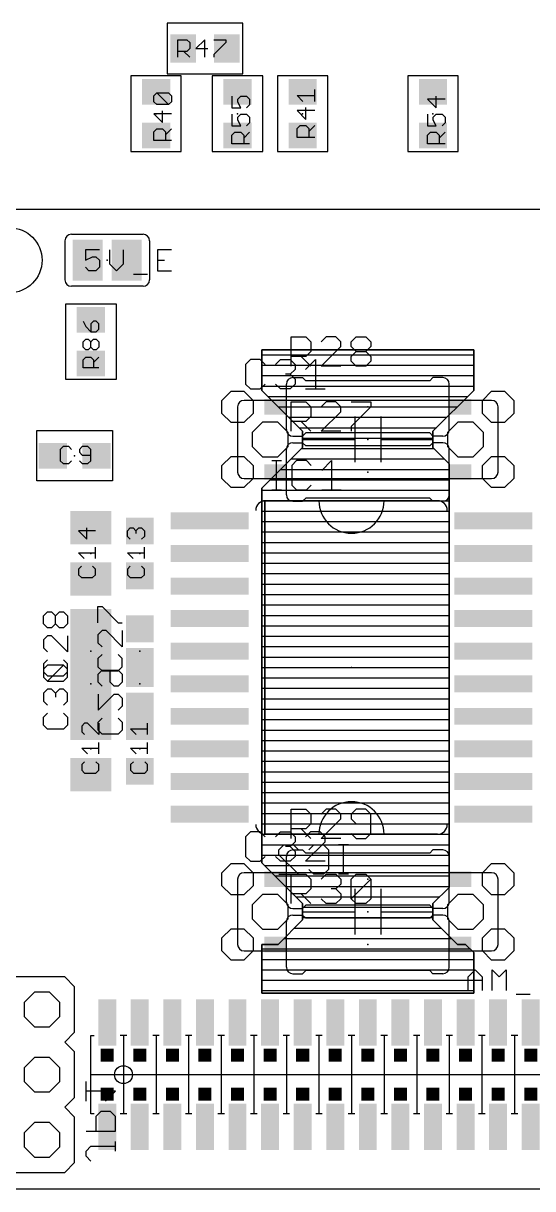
# Model space of a CAD drawing. Extents: x -7.7 to 78.5, y -0.3 to 53.5.
# Drawn here: x 32.29 to 52.15, y 0 to 45.43 of the extents above; entities that cross this region are included whole.
import ezdxf

# ---------------------------------------------------------------- set-up
doc = ezdxf.new("R2010")
doc.units = 0
for name, color, linetype in [('1', 22, 'CONTINUOUS'), ('16', 140, 'CONTINUOUS'), ('17', 82, 'CONTINUOUS'), ('20', 253, 'CONTINUOUS'), ('21', 253, 'CONTINUOUS'), ('22', 53, 'CONTINUOUS'), ('23', 253, 'CONTINUOUS'), ('24', 53, 'CONTINUOUS'), ('25', 253, 'CONTINUOUS'), ('26', 53, 'CONTINUOUS'), ('39', 22, 'CONTINUOUS'), ('40', 140, 'CONTINUOUS')]:
    doc.layers.add(name, color=color, linetype=linetype)

# ---------------------------------------------------------------- blocks, each defined once
blk = doc.blocks.new('RECT')
blk.add_solid([(-0.5, -0.5), (0.5, -0.5), (-0.5, 0.5), (0.5, 0.5)])
blk = doc.blocks.new('OCTAGONP')
blk.add_lwpolyline([(-0.5, -0.2071), (-0.5, 0.2071), (-0.2071, 0.5), (0.2071, 0.5), (0.5, 0.2071), (0.5, -0.2071), (0.2071, -0.5), (-0.2071, -0.5)], close=True)

msp = doc.modelspace()

# ---------------------------------------------------------------- linework, layer by layer
at = {"layer": '20'}
for p, q in [((0, 38.184), (63.391, 38.184)), ((0, 0), (63.391, 0))]:
    msp.add_line(p, q, dxfattribs=at)
msp.add_circle((36.195, 4.445), 0.35, dxfattribs=at)
at = {"layer": '21'}
for p, q in [((33.909, 36.957), (33.909, 35.433)), ((34.163, 37.211), (36.957, 37.211)), ((37.211, 36.957), (37.211, 35.433)), ((36.957, 35.179), (34.163, 35.179)), ((42.545, 29.591), (42.545, 31.369)), ((42.799, 31.623), (43.18, 31.623)), ((43.307, 31.496), (43.18, 31.623)), ((48.133, 31.496), (43.307, 31.496)), ((48.133, 31.496), (48.26, 31.623)), ((48.641, 31.623), (48.26, 31.623)), ((48.895, 29.591), (48.895, 31.369)), ((40.64, 30.48), (40.64, 27.94)), ((50.546, 30.734), (40.894, 30.734)), ((50.8, 27.94), (50.8, 30.48)), ((45.212, 30.099), (45.212, 29.21)), ((46.228, 30.099), (46.228, 29.21)), ((42.799, 29.337), (43.18, 29.337)), ((42.799, 29.083), (43.18, 29.083)), ((43.307, 29.464), (43.18, 29.337)), ((43.18, 29.21), (45.212, 29.21)), ((43.307, 28.956), (43.18, 29.083)), ((48.133, 29.464), (43.307, 29.464)), ((45.212, 29.21), (45.212, 28.321)), ((46.228, 29.21), (48.26, 29.21)), ((46.228, 29.21), (46.228, 28.321)), ((48.133, 29.464), (48.26, 29.337)), ((48.133, 28.956), (48.26, 29.083)), ((48.641, 29.337), (48.26, 29.337)), ((48.641, 29.083), (48.26, 29.083)), ((42.545, 27.051), (42.545, 28.829)), ((48.133, 28.956), (43.307, 28.956)), ((48.895, 27.051), (48.895, 28.829)), ((40.894, 27.686), (50.546, 27.686)), ((43.815, 26.8224), (41.7322, 26.8224)), ((43.307, 26.924), (43.18, 26.797)), ((48.133, 26.924), (43.307, 26.924)), ((46.355, 26.8224), (43.815, 26.8224)), ((48.4378, 26.8224), (46.355, 26.8224)), ((48.133, 26.924), (48.26, 26.797)), ((41.7068, 26.797), (41.7068, 13.843)), ((42.799, 26.797), (43.18, 26.797)), ((48.641, 26.797), (48.26, 26.797)), ((41.7322, 13.8176), (48.4378, 13.8176)), ((42.799, 13.208), (43.18, 13.208)), ((43.307, 13.081), (43.18, 13.208)), ((48.133, 13.081), (48.26, 13.208)), ((48.641, 13.208), (48.26, 13.208)), ((42.545, 11.176), (42.545, 12.954)), ((48.133, 13.081), (43.307, 13.081)), ((48.895, 11.176), (48.895, 12.954)), ((50.546, 12.319), (40.894, 12.319)), ((40.64, 12.065), (40.64, 9.525)), ((50.8, 9.525), (50.8, 12.065)), ((45.212, 11.684), (45.212, 10.795)), ((46.228, 11.684), (46.228, 10.795)), ((42.799, 10.922), (43.18, 10.922)), ((43.307, 11.049), (43.18, 10.922)), ((48.133, 11.049), (43.307, 11.049)), ((48.133, 11.049), (48.26, 10.922)), ((48.641, 10.922), (48.26, 10.922)), ((42.799, 10.668), (43.18, 10.668)), ((43.18, 10.795), (45.212, 10.795)), ((43.307, 10.541), (43.18, 10.668)), ((48.133, 10.541), (43.307, 10.541)), ((45.212, 10.795), (45.212, 9.906)), ((46.228, 10.795), (48.26, 10.795)), ((46.228, 10.795), (46.228, 9.906)), ((48.133, 10.541), (48.26, 10.668)), ((48.641, 10.668), (48.26, 10.668)), ((42.545, 8.636), (42.545, 10.414)), ((48.895, 8.636), (48.895, 10.414)), ((40.894, 9.271), (50.546, 9.271)), ((42.799, 8.382), (43.18, 8.382)), ((43.307, 8.509), (43.18, 8.382)), ((48.133, 8.509), (43.307, 8.509)), ((48.133, 8.509), (48.26, 8.382)), ((48.641, 8.382), (48.26, 8.382)), ((34.925, 4.445), (34.925, 5.969)), ((34.925, 5.969), (35.052, 5.969)), ((36.195, 5.969), (36.068, 5.969)), ((36.322, 5.969), (36.195, 5.969)), ((36.195, 5.969), (36.195, 4.445)), ((37.465, 5.969), (37.338, 5.969)), ((37.592, 5.969), (37.465, 5.969)), ((37.465, 5.969), (37.465, 4.445)), ((38.735, 5.969), (38.608, 5.969)), ((38.862, 5.969), (38.735, 5.969)), ((38.735, 5.969), (38.735, 4.445)), ((40.005, 5.969), (39.878, 5.969)), ((40.132, 5.969), (40.005, 5.969)), ((40.005, 5.969), (40.005, 4.445)), ((41.275, 5.969), (41.148, 5.969)), ((41.402, 5.969), (41.275, 5.969)), ((41.275, 5.969), (41.275, 4.445)), ((42.545, 5.969), (42.418, 5.969)), ((42.672, 5.969), (42.545, 5.969)), ((42.545, 5.969), (42.545, 4.445)), ((43.815, 5.969), (43.688, 5.969)), ((43.942, 5.969), (43.815, 5.969)), ((43.815, 5.969), (43.815, 4.445)), ((45.085, 5.969), (44.958, 5.969)), ((45.212, 5.969), (45.085, 5.969)), ((45.085, 5.969), (45.085, 4.445)), ((46.355, 5.969), (46.228, 5.969)), ((46.482, 5.969), (46.355, 5.969)), ((46.355, 5.969), (46.355, 4.445)), ((47.625, 5.969), (47.498, 5.969)), ((47.752, 5.969), (47.625, 5.969)), ((47.625, 5.969), (47.625, 4.445)), ((48.895, 5.969), (48.768, 5.969)), ((49.022, 5.969), (48.895, 5.969)), ((48.895, 5.969), (48.895, 4.445)), ((50.165, 5.969), (50.038, 5.969)), ((50.292, 5.969), (50.165, 5.969)), ((50.165, 5.969), (50.165, 4.445)), ((51.435, 5.969), (51.308, 5.969)), ((51.562, 5.969), (51.435, 5.969)), ((51.435, 5.969), (51.435, 4.445)), ((34.925, 2.921), (34.925, 4.445)), ((36.195, 4.445), (34.925, 4.445)), ((37.465, 4.445), (36.195, 4.445)), ((36.195, 4.445), (36.195, 2.921)), ((38.735, 4.445), (37.465, 4.445)), ((37.465, 4.445), (37.465, 2.921)), ((40.005, 4.445), (38.735, 4.445)), ((38.735, 4.445), (38.735, 2.921)), ((41.275, 4.445), (40.005, 4.445)), ((40.005, 4.445), (40.005, 2.921)), ((42.545, 4.445), (41.275, 4.445)), ((41.275, 4.445), (41.275, 2.921)), ((43.815, 4.445), (42.545, 4.445)), ((42.545, 4.445), (42.545, 2.921)), ((45.085, 4.445), (43.815, 4.445)), ((43.815, 4.445), (43.815, 2.921)), ((46.355, 4.445), (45.085, 4.445)), ((45.085, 4.445), (45.085, 2.921)), ((47.625, 4.445), (46.355, 4.445)), ((46.355, 4.445), (46.355, 2.921)), ((48.895, 4.445), (47.625, 4.445)), ((47.625, 4.445), (47.625, 2.921)), ((50.165, 4.445), (48.895, 4.445)), ((48.895, 4.445), (48.895, 2.921)), ((51.435, 4.445), (50.165, 4.445)), ((50.165, 4.445), (50.165, 2.921)), ((52.705, 4.445), (51.435, 4.445)), ((51.435, 4.445), (51.435, 2.921)), ((35.052, 2.921), (34.925, 2.921)), ((36.322, 2.921), (36.068, 2.921)), ((37.465, 2.921), (37.338, 2.921)), ((37.592, 2.921), (37.465, 2.921)), ((38.735, 2.921), (38.608, 2.921)), ((38.862, 2.921), (38.735, 2.921)), ((40.005, 2.921), (39.878, 2.921)), ((40.132, 2.921), (40.005, 2.921)), ((41.275, 2.921), (41.148, 2.921)), ((41.402, 2.921), (41.275, 2.921)), ((42.545, 2.921), (42.418, 2.921)), ((42.672, 2.921), (42.545, 2.921)), ((43.815, 2.921), (43.688, 2.921)), ((43.942, 2.921), (43.815, 2.921)), ((45.085, 2.921), (44.958, 2.921)), ((45.212, 2.921), (45.085, 2.921)), ((46.355, 2.921), (46.228, 2.921)), ((46.482, 2.921), (46.355, 2.921)), ((47.625, 2.921), (47.498, 2.921)), ((47.752, 2.921), (47.625, 2.921)), ((48.895, 2.921), (48.768, 2.921)), ((49.022, 2.921), (48.895, 2.921)), ((50.165, 2.921), (50.038, 2.921)), ((50.292, 2.921), (50.165, 2.921)), ((51.435, 2.921), (51.308, 2.921)), ((51.562, 2.921), (51.435, 2.921))]:
    msp.add_line(p, q, dxfattribs=at)
msp.add_circle((31.75, 36.195), 1.27, dxfattribs=at)
for centre, radius, start, end in [((34.163, 36.957), 0.254, 90, 180), ((36.957, 36.957), 0.254, 0, 90), ((34.163, 35.433), 0.254, 180, 270), ((36.957, 35.433), 0.254, 270, 0), ((42.799, 31.369), 0.254, 90, 180), ((48.641, 31.369), 0.254, 0, 90), ((40.894, 30.48), 0.254, 90, 180), ((50.546, 30.48), 0.254, 0, 90), ((42.799, 29.591), 0.254, 180, 270), ((48.641, 29.591), 0.254, 270, 0), ((42.799, 28.829), 0.254, 90, 180), ((48.641, 28.829), 0.254, 0, 90), ((40.894, 27.94), 0.254, 180, 270), ((50.546, 27.94), 0.254, 270, 0), ((41.7322, 26.4414), 0.381, 90, 180), ((42.799, 27.051), 0.254, 180, 270), ((45.085, 26.8224), 1.27, 180, 0), ((48.4378, 26.4414), 0.381, 0, 90), ((48.641, 27.051), 0.254, 270, 0), ((41.7322, 14.1986), 0.381, 180, 270), ((48.4378, 14.1986), 0.381, 270, 0), ((42.799, 12.954), 0.254, 90, 180), ((48.641, 12.954), 0.254, 0, 90), ((40.894, 12.065), 0.254, 90, 180), ((50.546, 12.065), 0.254, 0, 90), ((42.799, 11.176), 0.254, 180, 270), ((48.641, 11.176), 0.254, 270, 0), ((42.799, 10.414), 0.254, 90, 180), ((48.641, 10.414), 0.254, 0, 90), ((40.894, 9.525), 0.254, 180, 270), ((50.546, 9.525), 0.254, 270, 0), ((42.799, 8.636), 0.254, 180, 270), ((48.641, 8.636), 0.254, 270, 0)]:
    msp.add_arc(centre, radius, start, end, dxfattribs=at)
at = {"layer": '22'}
for p, q in [((41.7322, 26.8224), (48.4378, 26.8224)), ((41.7068, 13.843), (41.7068, 26.797)), ((43.815, 13.8176), (41.7322, 13.8176)), ((46.355, 13.8176), (43.815, 13.8176)), ((48.4378, 13.8176), (46.355, 13.8176)), ((33.909, 8.255), (29.591, 8.255)), ((33.909, 8.255), (34.29, 7.874)), ((34.29, 6.096), (34.29, 7.874)), ((33.909, 5.715), (34.29, 6.096)), ((33.909, 5.715), (34.29, 5.334)), ((34.29, 3.556), (34.29, 5.334)), ((33.909, 3.175), (34.29, 3.556)), ((34.29, 2.794), (33.909, 3.175)), ((34.29, 1.016), (34.29, 2.794)), ((33.909, 0.635), (34.29, 1.016)), ((29.591, 0.635), (33.909, 0.635))]:
    msp.add_line(p, q, dxfattribs=at)
for centre, radius, start, end in [((41.7322, 26.4414), 0.381, 90, 180), ((48.4378, 26.4414), 0.381, 0, 90), ((45.085, 13.8176), 1.27, 0, 180), ((41.7322, 14.1986), 0.381, 180, 270), ((48.4378, 14.1986), 0.381, 270, 0)]:
    msp.add_arc(centre, radius, start, end, dxfattribs=at)
at = {"layer": '23'}
for p in [(35.56, 36.195), (34.925, 33.02), (45.72, 30.48), (45.72, 29.21), (34.29, 28.575), (45.72, 27.94), (34.925, 20.955), (36.83, 20.955), (45.085, 20.32), (34.925, 17.145), (36.83, 17.145), (45.72, 12.065), (45.72, 10.795), (45.72, 9.525)]:
    msp.add_point(p, dxfattribs=at)
at = {"layer": '24'}
for p in [(39.37, 44.45), (37.465, 41.91), (40.64, 41.91), (43.18, 41.91), (48.26, 41.91), (34.925, 24.765), (36.83, 24.765), (45.085, 20.32), (34.925, 19.685), (36.83, 19.685)]:
    msp.add_point(p, dxfattribs=at)
at = {"layer": '25'}
for p, q in [((38.3192, 44.1071), (38.3192, 44.7935)), ((38.3192, 44.7935), (38.6624, 44.7935)), ((38.6624, 44.7935), (38.7768, 44.6791)), ((38.7768, 44.6791), (38.7768, 44.4503)), ((39.364, 44.7935), (39.0208, 44.4503)), ((39.364, 44.1071), (39.364, 44.7935)), ((39.7225, 44.7935), (40.18, 44.7935)), ((40.18, 44.6791), (39.7225, 44.2215)), ((40.18, 44.7935), (40.18, 44.6791)), ((38.6624, 44.3359), (38.3192, 44.3359)), ((38.548, 44.3359), (38.7768, 44.1071)), ((38.7768, 44.4503), (38.6624, 44.3359)), ((39.0208, 44.4503), (39.4784, 44.4503)), ((39.7225, 44.2215), (39.7225, 44.1071)), ((37.3755, 42.6056), (37.4899, 42.72)), ((37.4899, 42.72), (37.9475, 42.72)), ((37.9475, 42.2625), (37.4899, 42.72)), ((37.9475, 42.72), (38.0619, 42.6056)), ((43.6499, 42.3895), (43.6499, 42.847)), ((37.3755, 42.3769), (37.3755, 42.6056)), ((37.4899, 42.2625), (37.3755, 42.3769)), ((37.9475, 42.2625), (37.4899, 42.2625)), ((38.0619, 42.3769), (37.9475, 42.2625)), ((38.0619, 42.6056), (38.0619, 42.3769)), ((40.4235, 42.593), (40.4235, 42.1355)), ((40.6523, 42.4786), (40.7667, 42.593)), ((40.6523, 42.3643), (40.6523, 42.4786)), ((40.7667, 42.1355), (40.6523, 42.3643)), ((40.7667, 42.593), (40.9955, 42.593)), ((40.9955, 42.593), (41.1099, 42.4786)), ((41.1099, 42.4786), (41.1099, 42.2499)), ((43.1923, 42.3895), (42.9635, 42.6183)), ((42.9635, 42.6183), (43.6499, 42.6183)), ((48.7299, 42.4786), (48.0435, 42.4786)), ((48.0435, 42.4786), (48.3867, 42.1355)), ((48.3867, 42.1355), (48.3867, 42.593)), ((38.0619, 41.904), (37.3755, 41.904)), ((37.3755, 41.904), (37.7187, 41.5608)), ((37.7187, 41.5608), (37.7187, 42.0184)), ((40.4235, 42.1355), (40.7667, 42.1355)), ((40.4235, 41.8914), (40.4235, 41.4338)), ((40.6523, 41.777), (40.7667, 41.8914)), ((40.7667, 41.8914), (40.9955, 41.8914)), ((41.1099, 42.2499), (40.9955, 42.1355)), ((40.9955, 41.8914), (41.1099, 41.777)), ((43.6499, 42.031), (42.9635, 42.031)), ((42.9635, 42.031), (43.3067, 41.6878)), ((43.3067, 41.6878), (43.3067, 42.1454)), ((48.0435, 41.8914), (48.0435, 41.4338)), ((48.2723, 41.777), (48.3867, 41.8914)), ((48.3867, 41.8914), (48.6155, 41.8914)), ((48.6155, 41.8914), (48.7299, 41.777)), ((40.4235, 41.4338), (40.7667, 41.4338)), ((40.6523, 41.6626), (40.6523, 41.777)), ((40.7667, 41.4338), (40.6523, 41.6626)), ((41.1099, 41.5482), (40.9955, 41.4338)), ((41.1099, 41.777), (41.1099, 41.5482)), ((42.9635, 41.3294), (43.0779, 41.4438)), ((43.0779, 41.4438), (43.3067, 41.4438)), ((43.3067, 41.4438), (43.4211, 41.3294)), ((43.4211, 41.215), (43.6499, 41.4438)), ((48.0435, 41.4338), (48.3867, 41.4338)), ((48.2723, 41.6626), (48.2723, 41.777)), ((48.3867, 41.4338), (48.2723, 41.6626)), ((48.7299, 41.5482), (48.6155, 41.4338)), ((48.7299, 41.777), (48.7299, 41.5482)), ((37.3755, 41.2024), (37.4899, 41.3168)), ((37.3755, 40.8592), (37.3755, 41.2024)), ((37.4899, 41.3168), (37.7187, 41.3168)), ((37.7187, 41.3168), (37.8331, 41.2024)), ((37.8331, 41.088), (38.0619, 41.3168)), ((37.8331, 41.2024), (37.8331, 40.8592)), ((40.4235, 41.0754), (40.5379, 41.1898)), ((40.4235, 40.7322), (40.4235, 41.0754)), ((40.5379, 41.1898), (40.7667, 41.1898)), ((40.7667, 41.1898), (40.8811, 41.0754)), ((40.8811, 40.961), (41.1099, 41.1898)), ((40.8811, 41.0754), (40.8811, 40.7322)), ((42.9635, 40.9862), (42.9635, 41.3294)), ((43.6499, 40.9862), (42.9635, 40.9862)), ((43.4211, 41.3294), (43.4211, 40.9862)), ((48.0435, 41.0754), (48.1579, 41.1898)), ((48.0435, 40.7322), (48.0435, 41.0754)), ((48.1579, 41.1898), (48.3867, 41.1898)), ((48.3867, 41.1898), (48.5011, 41.0754)), ((48.5011, 40.961), (48.7299, 41.1898)), ((48.5011, 41.0754), (48.5011, 40.7322)), ((38.0619, 40.8592), (37.3755, 40.8592)), ((41.1099, 40.7322), (40.4235, 40.7322)), ((48.7299, 40.7322), (48.0435, 40.7322)), ((35.2559, 36.6021), (34.7135, 36.6021)), ((34.7135, 36.6021), (34.7135, 36.1953)), ((35.649, 36.6021), (35.649, 36.0598)), ((36.1914, 36.0598), (36.1914, 36.6021)), ((38.0624, 36.6021), (37.5201, 36.6021)), ((37.5201, 36.6021), (37.5201, 35.7886)), ((34.7135, 36.1953), (34.9847, 36.3309)), ((34.8491, 35.7886), (34.7135, 35.9242)), ((34.9847, 36.3309), (35.1203, 36.3309)), ((35.1203, 36.3309), (35.2559, 36.1953)), ((35.2559, 35.9242), (35.1203, 35.7886)), ((35.2559, 36.1953), (35.2559, 35.9242)), ((35.649, 36.0598), (35.9202, 35.7886)), ((35.9202, 35.7886), (36.1914, 36.0598)), ((37.5201, 36.1953), (37.7912, 36.1953)), ((35.1203, 35.7886), (34.8491, 35.7886)), ((36.5846, 35.653), (37.1269, 35.653)), ((37.5201, 35.7886), (38.0624, 35.7886)), ((34.6197, 33.8173), (34.7214, 33.6139)), ((35.0264, 33.8173), (34.9247, 33.7156)), ((34.9247, 33.7156), (34.9247, 33.4106)), ((35.1281, 33.8173), (35.0264, 33.8173)), ((35.2298, 33.7156), (35.1281, 33.8173)), ((35.2298, 33.5122), (35.2298, 33.7156)), ((34.7214, 33.6139), (34.9247, 33.4106)), ((34.9247, 33.4106), (35.1281, 33.4106)), ((35.1281, 33.4106), (35.2298, 33.5122)), ((42.7355, 32.0675), (42.7355, 33.2115)), ((42.7355, 33.2115), (43.3075, 33.2115)), ((43.3075, 33.2115), (43.4982, 33.0208)), ((44.0956, 33.2115), (43.9049, 33.0208)), ((44.4769, 33.2115), (44.0956, 33.2115)), ((44.6675, 33.0208), (44.4769, 33.2115)), ((45.0743, 33.0208), (45.265, 33.2115)), ((45.265, 33.2115), (45.6463, 33.2115)), ((45.6463, 33.2115), (45.8369, 33.0208)), ((34.6197, 33.014), (34.7214, 33.1157)), ((34.6197, 32.8106), (34.6197, 33.014)), ((34.7214, 32.7089), (34.6197, 32.8106)), ((34.7214, 33.1157), (34.8231, 33.1157)), ((34.8231, 33.1157), (34.9247, 33.014)), ((34.9247, 32.8106), (34.8231, 32.7089)), ((34.9247, 33.014), (35.0264, 33.1157)), ((34.9247, 32.8106), (34.9247, 33.014)), ((35.0264, 32.7089), (34.9247, 32.8106)), ((35.0264, 33.1157), (35.1281, 33.1157)), ((35.1281, 33.1157), (35.2298, 33.014)), ((35.2298, 32.8106), (35.1281, 32.7089)), ((35.2298, 33.014), (35.2298, 32.8106)), ((43.4982, 33.0208), (43.4982, 32.6395)), ((43.9049, 32.0675), (44.6675, 32.8302)), ((44.6675, 32.8302), (44.6675, 33.0208)), ((45.0743, 32.8302), (45.0743, 33.0208)), ((45.265, 32.6395), (45.0743, 32.8302)), ((45.8369, 32.8302), (45.6463, 32.6395)), ((45.8369, 33.0208), (45.8369, 32.8302)), ((34.6197, 32.3123), (34.7214, 32.414)), ((34.6197, 32.0073), (34.6197, 32.3123)), ((34.8231, 32.7089), (34.7214, 32.7089)), ((34.7214, 32.414), (34.9247, 32.414)), ((34.9247, 32.414), (35.0264, 32.3123)), ((35.1281, 32.7089), (35.0264, 32.7089)), ((35.0264, 32.2107), (35.2298, 32.414)), ((35.0264, 32.3123), (35.0264, 32.0073)), ((41.1482, 32.3225), (40.9575, 32.1318)), ((41.5295, 32.3225), (41.1482, 32.3225)), ((41.7202, 32.1318), (41.5295, 32.3225)), ((42.1269, 32.1318), (42.3176, 32.3225)), ((42.3176, 32.3225), (42.6989, 32.3225)), ((42.6989, 32.3225), (42.8895, 32.1318)), ((43.3075, 32.4488), (42.7355, 32.4488)), ((43.1168, 32.4488), (43.4982, 32.0675)), ((43.2963, 31.9412), (43.6776, 32.3225)), ((43.4982, 32.6395), (43.3075, 32.4488)), ((43.6776, 32.3225), (43.6776, 31.1785)), ((45.0743, 32.4488), (45.265, 32.6395)), ((45.0743, 32.2582), (45.0743, 32.4488)), ((45.265, 32.0675), (45.0743, 32.2582)), ((45.265, 32.6395), (45.6463, 32.6395)), ((45.6463, 32.6395), (45.8369, 32.4488)), ((45.8369, 32.2582), (45.6463, 32.0675)), ((45.8369, 32.4488), (45.8369, 32.2582)), ((35.2298, 32.0073), (34.6197, 32.0073)), ((40.9575, 32.1318), (40.9575, 31.3692)), ((42.8895, 31.9412), (42.6989, 31.7505)), ((42.8895, 32.1318), (42.8895, 31.9412)), ((44.6675, 32.0675), (43.9049, 32.0675)), ((45.6463, 32.0675), (45.265, 32.0675)), ((40.9575, 31.3692), (41.1482, 31.1785)), ((41.5295, 31.1785), (41.7202, 31.3692)), ((42.3176, 31.1785), (42.1269, 31.3692)), ((42.6989, 31.7505), (42.5082, 31.7505)), ((42.6989, 31.7505), (42.8895, 31.5598)), ((42.8895, 31.3692), (42.6989, 31.1785)), ((42.8895, 31.5598), (42.8895, 31.3692)), ((41.1482, 31.1785), (41.5295, 31.1785)), ((42.6989, 31.1785), (42.3176, 31.1785)), ((43.2963, 31.1785), (44.0589, 31.1785)), ((42.7355, 29.5275), (42.7355, 30.6715)), ((42.7355, 30.6715), (43.3075, 30.6715)), ((43.3075, 30.6715), (43.4982, 30.4808)), ((43.4982, 30.4808), (43.4982, 30.0995)), ((44.0956, 30.6715), (43.9049, 30.4808)), ((44.4769, 30.6715), (44.0956, 30.6715)), ((44.6675, 30.4808), (44.4769, 30.6715)), ((44.6675, 30.2902), (44.6675, 30.4808)), ((45.0743, 30.6715), (45.8369, 30.6715)), ((45.8369, 30.4808), (45.0743, 29.7182)), ((45.8369, 30.6715), (45.8369, 30.4808)), ((43.4982, 30.0995), (43.3075, 29.9088)), ((43.9049, 29.5275), (44.6675, 30.2902)), ((43.3075, 29.9088), (42.7355, 29.9088)), ((43.1168, 29.9088), (43.4982, 29.5275)), ((45.0743, 29.7182), (45.0743, 29.5275)), ((44.6675, 29.5275), (43.9049, 29.5275)), ((33.8414, 28.9312), (33.7312, 28.821)), ((33.7312, 28.821), (33.7312, 28.3804)), ((34.0617, 28.9312), (33.8414, 28.9312)), ((34.1718, 28.821), (34.0617, 28.9312)), ((34.5898, 28.9312), (34.4796, 28.821)), ((34.4796, 28.821), (34.4796, 28.7108)), ((34.4796, 28.7108), (34.5898, 28.6007)), ((34.8101, 28.9312), (34.5898, 28.9312)), ((34.9203, 28.821), (34.8101, 28.9312)), ((34.9203, 28.3804), (34.9203, 28.821)), ((33.7312, 28.3804), (33.8414, 28.2702)), ((33.8414, 28.2702), (34.0617, 28.2702)), ((34.0617, 28.2702), (34.1718, 28.3804)), ((34.4796, 28.3804), (34.5898, 28.2702)), ((34.5898, 28.6007), (34.9203, 28.6007)), ((34.5898, 28.2702), (34.8101, 28.2702)), ((34.8101, 28.2702), (34.9203, 28.3804)), ((41.9735, 28.3855), (42.3548, 28.3855)), ((42.1642, 27.2415), (42.1642, 28.3855)), ((42.9438, 28.3855), (42.7531, 28.1948)), ((42.7531, 28.1948), (42.7531, 27.4322)), ((43.3251, 28.3855), (42.9438, 28.3855)), ((43.5157, 28.1948), (43.3251, 28.3855)), ((43.9225, 28.0042), (44.3038, 28.3855)), ((44.3038, 28.3855), (44.3038, 27.2415)), ((42.7531, 27.4322), (42.9438, 27.2415)), ((43.3251, 27.2415), (43.5157, 27.4322)), ((41.9735, 27.2415), (42.3548, 27.2415)), ((42.9438, 27.2415), (43.3251, 27.2415)), ((43.9225, 27.2415), (44.6851, 27.2415)), ((35.1028, 25.6525), (34.4418, 25.6525)), ((34.4418, 25.6525), (34.7723, 25.322)), ((34.7723, 25.322), (34.7723, 25.7627)), ((36.3468, 25.6525), (36.457, 25.7627)), ((36.3468, 25.4322), (36.3468, 25.6525)), ((36.457, 25.7627), (36.5672, 25.7627)), ((36.5672, 25.7627), (36.6773, 25.6525)), ((36.6773, 25.6525), (36.7875, 25.7627)), ((36.6773, 25.6525), (36.6773, 25.5424)), ((36.7875, 25.7627), (36.8976, 25.7627)), ((36.8976, 25.7627), (37.0078, 25.6525)), ((37.0078, 25.6525), (37.0078, 25.4322)), ((35.1028, 24.5736), (35.1028, 25.0143)), ((36.457, 25.322), (36.3468, 25.4322)), ((37.0078, 25.4322), (36.8976, 25.322)), ((37.0078, 24.5736), (37.0078, 25.0143)), ((34.6622, 24.5736), (34.4418, 24.7939)), ((34.4418, 24.7939), (35.1028, 24.7939)), ((36.5672, 24.5736), (36.3468, 24.7939)), ((36.3468, 24.7939), (37.0078, 24.7939)), ((34.552, 24.2658), (34.4418, 24.1557)), ((34.4418, 24.1557), (34.4418, 23.9354)), ((35.1028, 24.1557), (34.9926, 24.2658)), ((35.1028, 23.9354), (35.1028, 24.1557)), ((36.457, 24.2658), (36.3468, 24.1557)), ((36.3468, 24.1557), (36.3468, 23.9354)), ((37.0078, 24.1557), (36.8976, 24.2658)), ((37.0078, 23.9354), (37.0078, 24.1557)), ((34.4418, 23.9354), (34.552, 23.8252)), ((34.552, 23.8252), (34.9926, 23.8252)), ((34.9926, 23.8252), (35.1028, 23.9354)), ((36.3468, 23.9354), (36.457, 23.8252)), ((36.457, 23.8252), (36.8976, 23.8252)), ((36.8976, 23.8252), (37.0078, 23.9354)), ((33.0713, 22.3344), (33.2281, 22.4912)), ((33.0713, 22.0209), (33.0713, 22.3344)), ((33.2281, 22.4912), (33.3848, 22.4912)), ((33.3848, 22.4912), (33.5416, 22.3344)), ((33.5416, 22.3344), (33.6984, 22.4912)), ((33.5416, 22.0209), (33.5416, 22.3344)), ((33.6984, 22.4912), (33.8551, 22.4912)), ((33.8551, 22.4912), (34.0119, 22.3344)), ((34.0119, 22.3344), (34.0119, 22.0209)), ((35.2013, 22.0641), (35.2013, 22.6912)), ((35.2013, 22.6912), (35.3581, 22.6912)), ((35.3581, 22.6912), (35.9851, 22.0641)), ((33.2281, 21.8641), (33.0713, 22.0209)), ((33.3848, 21.8641), (33.2281, 21.8641)), ((33.5416, 22.0209), (33.3848, 21.8641)), ((33.6984, 21.8641), (33.5416, 22.0209)), ((33.8551, 21.8641), (33.6984, 21.8641)), ((34.0119, 22.0209), (33.8551, 21.8641)), ((35.9851, 22.0641), (36.1419, 22.0641)), ((33.2281, 21.5557), (33.0713, 21.3989)), ((33.0713, 21.3989), (33.0713, 21.0854)), ((33.3848, 21.5557), (33.2281, 21.5557)), ((34.0119, 20.9286), (33.3848, 21.5557)), ((34.0119, 21.5557), (34.0119, 20.9286)), ((35.3581, 21.7557), (35.2013, 21.5989)), ((35.2013, 21.5989), (35.2013, 21.2854)), ((35.5148, 21.7557), (35.3581, 21.7557)), ((36.1419, 21.1286), (35.5148, 21.7557)), ((36.1419, 21.7557), (36.1419, 21.1286)), ((33.0713, 21.0854), (33.2281, 20.9286)), ((35.2013, 21.2854), (35.3581, 21.1286)), ((33.2281, 20.6202), (33.0713, 20.4634)), ((33.0713, 20.4634), (33.0713, 20.1499)), ((34.0119, 20.4634), (33.8551, 20.6202)), ((34.0119, 20.1499), (34.0119, 20.4634)), ((35.3581, 20.8202), (35.2013, 20.6634)), ((35.2013, 20.6634), (35.2013, 20.3499)), ((36.1419, 20.6634), (35.9851, 20.8202)), ((36.1419, 20.3499), (36.1419, 20.6634)), ((33.0713, 20.1499), (33.2281, 19.9931)), ((33.2281, 19.9931), (33.8551, 19.9931)), ((33.8551, 19.9931), (34.0119, 20.1499)), ((35.2013, 20.3499), (35.3581, 20.1931)), ((35.3581, 20.1931), (35.9851, 20.1931)), ((35.9851, 20.1931), (36.1419, 20.3499)), ((34.679, 18.1427), (34.5688, 18.0325)), ((34.5688, 18.0325), (34.5688, 17.8122)), ((34.5688, 17.8122), (34.679, 17.702)), ((34.7892, 18.1427), (34.679, 18.1427)), ((35.2298, 17.702), (34.7892, 18.1427)), ((35.2298, 18.1427), (35.2298, 17.702)), ((36.6942, 17.702), (36.4738, 17.9224)), ((36.4738, 17.9224), (37.1348, 17.9224)), ((37.1348, 17.702), (37.1348, 18.1427)), ((35.2298, 16.9536), (35.2298, 17.3943)), ((37.1348, 16.9536), (37.1348, 17.3943)), ((34.7892, 16.9536), (34.5688, 17.1739)), ((34.5688, 17.1739), (35.2298, 17.1739)), ((36.6942, 16.9536), (36.4738, 17.1739)), ((36.4738, 17.1739), (37.1348, 17.1739)), ((34.679, 16.6458), (34.5688, 16.5357)), ((34.5688, 16.5357), (34.5688, 16.3154)), ((35.2298, 16.5357), (35.1196, 16.6458)), ((35.2298, 16.3154), (35.2298, 16.5357)), ((36.584, 16.6458), (36.4738, 16.5357)), ((36.4738, 16.5357), (36.4738, 16.3154)), ((37.1348, 16.5357), (37.0246, 16.6458)), ((37.1348, 16.3154), (37.1348, 16.5357)), ((34.5688, 16.3154), (34.679, 16.2052)), ((34.679, 16.2052), (35.1196, 16.2052)), ((35.1196, 16.2052), (35.2298, 16.3154)), ((36.4738, 16.3154), (36.584, 16.2052)), ((36.584, 16.2052), (37.0246, 16.2052)), ((37.0246, 16.2052), (37.1348, 16.3154)), ((42.7355, 13.6525), (42.7355, 14.7965)), ((42.7355, 14.7965), (43.3075, 14.7965)), ((43.3075, 14.7965), (43.4982, 14.6058)), ((43.4982, 14.6058), (43.4982, 14.2245)), ((44.0956, 14.7965), (43.9049, 14.6058)), ((44.4769, 14.7965), (44.0956, 14.7965)), ((44.6675, 14.6058), (44.4769, 14.7965)), ((44.6675, 14.4152), (44.6675, 14.6058)), ((45.265, 14.7965), (45.0743, 14.6058)), ((45.0743, 14.6058), (45.0743, 14.4152)), ((45.6463, 14.7965), (45.265, 14.7965)), ((45.8369, 14.6058), (45.6463, 14.7965)), ((45.8369, 13.8432), (45.8369, 14.6058)), ((43.4982, 14.2245), (43.3075, 14.0338)), ((43.9049, 13.6525), (44.6675, 14.4152)), ((45.0743, 14.4152), (45.265, 14.2245)), ((45.265, 14.2245), (45.8369, 14.2245)), ((41.1482, 13.9075), (40.9575, 13.7168)), ((40.9575, 13.7168), (40.9575, 12.9542)), ((41.5295, 13.9075), (41.1482, 13.9075)), ((41.7202, 13.7168), (41.5295, 13.9075)), ((42.1269, 13.7168), (42.3176, 13.9075)), ((42.3176, 13.9075), (42.6989, 13.9075)), ((42.6989, 13.9075), (42.8895, 13.7168)), ((43.3075, 14.0338), (42.7355, 14.0338)), ((42.8895, 13.7168), (42.8895, 13.5262)), ((43.1168, 14.0338), (43.4982, 13.6525)), ((43.487, 13.9075), (43.2963, 13.7168)), ((43.8683, 13.9075), (43.487, 13.9075)), ((44.0589, 13.7168), (43.8683, 13.9075)), ((44.6675, 13.6525), (43.9049, 13.6525)), ((44.0589, 13.5262), (44.0589, 13.7168)), ((45.0743, 13.8432), (45.265, 13.6525)), ((45.265, 13.6525), (45.6463, 13.6525)), ((45.6463, 13.6525), (45.8369, 13.8432)), ((42.6989, 13.3355), (42.5082, 13.3355)), ((42.8895, 13.5262), (42.6989, 13.3355)), ((42.6989, 13.3355), (42.8895, 13.1448)), ((43.2963, 12.7635), (44.0589, 13.5262)), ((40.9575, 12.9542), (41.1482, 12.7635)), ((41.1482, 12.7635), (41.5295, 12.7635)), ((41.5295, 12.7635), (41.7202, 12.9542)), ((42.3176, 12.7635), (42.1269, 12.9542)), ((42.6989, 12.7635), (42.3176, 12.7635)), ((42.8895, 12.9542), (42.6989, 12.7635)), ((42.8895, 13.1448), (42.8895, 12.9542)), ((44.0589, 12.7635), (43.2963, 12.7635)), ((42.7355, 11.1125), (42.7355, 12.2565)), ((42.7355, 12.2565), (43.3075, 12.2565)), ((43.3075, 12.2565), (43.4982, 12.0658)), ((43.4982, 12.0658), (43.4982, 11.6845)), ((43.9049, 12.0658), (44.0956, 12.2565)), ((44.0956, 12.2565), (44.4769, 12.2565)), ((44.4769, 12.2565), (44.6675, 12.0658)), ((44.6675, 11.8752), (44.4769, 11.6845)), ((44.6675, 12.0658), (44.6675, 11.8752)), ((45.0743, 12.0658), (45.265, 12.2565)), ((45.0743, 11.3032), (45.0743, 12.0658)), ((45.0743, 11.3032), (45.8369, 12.0658)), ((45.265, 12.2565), (45.6463, 12.2565)), ((45.6463, 12.2565), (45.8369, 12.0658)), ((45.8369, 12.0658), (45.8369, 11.3032)), ((43.3075, 11.4938), (42.7355, 11.4938)), ((43.1168, 11.4938), (43.4982, 11.1125)), ((43.4982, 11.6845), (43.3075, 11.4938)), ((44.4769, 11.6845), (44.2862, 11.6845)), ((44.4769, 11.6845), (44.6675, 11.4938)), ((44.6675, 11.4938), (44.6675, 11.3032)), ((44.0956, 11.1125), (43.9049, 11.3032)), ((44.4769, 11.1125), (44.0956, 11.1125)), ((44.6675, 11.3032), (44.4769, 11.1125)), ((45.265, 11.1125), (45.0743, 11.3032)), ((45.6463, 11.1125), (45.265, 11.1125)), ((45.8369, 11.3032), (45.6463, 11.1125)), ((49.6316, 8.2639), (49.9028, 8.5351)), ((49.6316, 7.7216), (49.6316, 8.2639)), ((49.9028, 8.5351), (50.1739, 8.2639)), ((50.1739, 8.2639), (50.1739, 7.7216)), ((50.5671, 7.7216), (50.5671, 8.5351)), ((50.5671, 8.5351), (50.8383, 8.2639)), ((50.8383, 8.2639), (51.1094, 8.5351)), ((51.1094, 8.5351), (51.1094, 7.7216)), ((49.6316, 8.1283), (50.1739, 8.1283)), ((51.5026, 7.586), (52.045, 7.586))]:
    msp.add_line(p, q, dxfattribs=at)
at = {"layer": '26'}
for p, q in [((33.2289, 20.4147), (33.0721, 20.2579)), ((33.0721, 20.2579), (33.0721, 19.9443)), ((33.8559, 20.4147), (33.2289, 20.4147)), ((33.2289, 19.7876), (33.8559, 20.4147)), ((34.0127, 20.2579), (33.8559, 20.4147)), ((34.0127, 19.9443), (34.0127, 20.2579)), ((35.2021, 20.0579), (35.3589, 20.2147)), ((35.2021, 19.7443), (35.2021, 20.0579)), ((35.3589, 20.2147), (35.9859, 20.2147)), ((35.6724, 19.7443), (35.6724, 20.2147)), ((35.9859, 20.2147), (36.1427, 20.0579)), ((36.1427, 20.0579), (36.1427, 19.7443)), ((33.0721, 19.9443), (33.2289, 19.7876)), ((33.2289, 19.7876), (33.8559, 19.7876)), ((33.8559, 19.7876), (34.0127, 19.9443)), ((35.3589, 19.5876), (35.2021, 19.7443)), ((35.8292, 19.5876), (35.6724, 19.7443)), ((35.9859, 19.5876), (35.8292, 19.5876)), ((36.1427, 19.7443), (35.9859, 19.5876)), ((33.2289, 19.4791), (33.0721, 19.3224)), ((33.0721, 19.3224), (33.0721, 19.0088)), ((33.3856, 19.4791), (33.2289, 19.4791)), ((33.5424, 19.3224), (33.3856, 19.4791)), ((33.6992, 19.4791), (33.5424, 19.3224)), ((33.5424, 19.3224), (33.5424, 19.1656)), ((33.8559, 19.4791), (33.6992, 19.4791)), ((34.0127, 19.3224), (33.8559, 19.4791)), ((34.0127, 19.0088), (34.0127, 19.3224)), ((35.2021, 19.2791), (35.2021, 18.6521)), ((35.2021, 18.6521), (35.8292, 19.2791)), ((35.8292, 19.2791), (35.9859, 19.2791)), ((35.9859, 19.2791), (36.1427, 19.1224)), ((36.1427, 19.1224), (36.1427, 18.8088)), ((33.0721, 19.0088), (33.2289, 18.8521)), ((33.8559, 18.8521), (34.0127, 19.0088)), ((36.1427, 18.8088), (35.9859, 18.6521)), ((33.0721, 18.3868), (33.2289, 18.5436)), ((33.0721, 18.0733), (33.0721, 18.3868)), ((33.8559, 18.5436), (34.0127, 18.3868)), ((34.0127, 18.3868), (34.0127, 18.0733)), ((35.2021, 18.1868), (35.3589, 18.3436)), ((35.2021, 17.8733), (35.2021, 18.1868)), ((35.9859, 18.3436), (36.1427, 18.1868)), ((36.1427, 18.1868), (36.1427, 17.8733)), ((33.2289, 17.9165), (33.0721, 18.0733)), ((33.8559, 17.9165), (33.2289, 17.9165)), ((34.0127, 18.0733), (33.8559, 17.9165)), ((35.3589, 17.7165), (35.2021, 17.8733)), ((36.1427, 17.8733), (35.9859, 17.7165)), ((35.9859, 17.7165), (35.3589, 17.7165)), ((42.2533, 13.2088), (42.4439, 13.3995)), ((42.2533, 13.0182), (42.2533, 13.2088)), ((42.4439, 13.3995), (42.8252, 13.3995)), ((42.8252, 13.3995), (43.0159, 13.2088)), ((43.4227, 13.2088), (43.6133, 13.3995)), ((43.6133, 13.3995), (43.9946, 13.3995)), ((43.9946, 13.3995), (44.1853, 13.2088)), ((44.1853, 13.2088), (44.1853, 12.4462)), ((44.9649, 13.3995), (44.5836, 13.3995)), ((44.7742, 12.2555), (44.7742, 13.3995)), ((43.0159, 12.2555), (42.2533, 13.0182)), ((43.6133, 12.2555), (43.4227, 12.4462)), ((44.1853, 12.4462), (43.9946, 12.2555)), ((42.2533, 12.2555), (43.0159, 12.2555)), ((43.9946, 12.2555), (43.6133, 12.2555)), ((44.9649, 12.2555), (44.5836, 12.2555)), ((34.7345, 3.4183), (34.7345, 4.1809)), ((35.8785, 3.7996), (34.7345, 3.7996)), ((35.4972, 3.4183), (35.8785, 3.7996)), ((35.3065, 3.0115), (35.1158, 2.8209)), ((35.1158, 2.8209), (35.1158, 2.2489)), ((35.6878, 3.0115), (35.3065, 3.0115)), ((35.8785, 2.8209), (35.6878, 3.0115)), ((35.8785, 2.2489), (35.8785, 2.8209)), ((34.7345, 2.2489), (35.8785, 2.2489)), ((35.8785, 1.4608), (35.8785, 1.8422)), ((34.7345, 1.4608), (34.9252, 1.6515)), ((34.7345, 1.2702), (34.7345, 1.4608)), ((34.9252, 1.6515), (35.8785, 1.6515)), ((34.9252, 1.0795), (34.7345, 1.2702))]:
    msp.add_line(p, q, dxfattribs=at)
at = {"layer": '39'}
for p, q in [((33.942, 31.547), (33.942, 34.493)), ((33.942, 34.493), (35.908, 34.493)), ((35.908, 34.493), (35.908, 31.547)), ((41.5925, 31.115), (41.5925, 32.7025)), ((41.5925, 32.7025), (49.8475, 32.7025)), ((41.5925, 32.512), (49.8475, 32.512)), ((49.8475, 32.7025), (49.8475, 31.115)), ((41.5925, 32.1056), (49.8475, 32.1056)), ((35.908, 31.547), (33.942, 31.547)), ((41.5925, 31.6992), (49.8475, 31.6992)), ((41.5925, 31.2928), (49.8475, 31.2928)), ((43.18, 29.5275), (41.5925, 31.115)), ((49.8475, 31.115), (48.26, 29.5275)), ((41.8211, 30.8864), (49.6189, 30.8864)), ((42.2275, 30.48), (49.2125, 30.48)), ((42.6339, 30.0736), (48.8061, 30.0736)), ((32.817, 29.558), (35.763, 29.558)), ((32.817, 27.592), (32.817, 29.558)), ((35.763, 29.558), (35.763, 27.592)), ((43.0403, 29.6672), (48.3997, 29.6672)), ((43.18, 28.8925), (43.18, 29.5275)), ((43.18, 29.2608), (48.26, 29.2608)), ((48.26, 29.5275), (48.26, 28.8925)), ((41.5925, 27.305), (43.18, 28.8925)), ((43.1419, 28.8544), (48.2981, 28.8544)), ((48.26, 28.8925), (48.895, 28.2575)), ((42.7355, 28.448), (48.7045, 28.448)), ((48.895, 28.2575), (48.895, 11.7475)), ((42.3291, 28.0416), (48.895, 28.0416)), ((35.763, 27.592), (32.817, 27.592)), ((41.5925, 12.7), (41.5925, 27.305)), ((41.9227, 27.6352), (48.895, 27.6352)), ((41.5925, 27.2288), (48.895, 27.2288)), ((41.5925, 26.8224), (48.895, 26.8224)), ((41.5925, 26.416), (48.895, 26.416)), ((41.5925, 26.0096), (48.895, 26.0096)), ((41.5925, 25.6032), (48.895, 25.6032)), ((41.5925, 25.1968), (48.895, 25.1968)), ((41.5925, 24.7904), (48.895, 24.7904)), ((41.5925, 24.384), (48.895, 24.384)), ((41.5925, 23.9776), (48.895, 23.9776)), ((41.5925, 23.5712), (48.895, 23.5712)), ((41.5925, 23.1648), (48.895, 23.1648)), ((41.5925, 22.7584), (48.895, 22.7584)), ((41.5925, 22.352), (48.895, 22.352)), ((41.5925, 21.9456), (48.895, 21.9456)), ((41.5925, 21.5392), (48.895, 21.5392)), ((41.5925, 21.1328), (48.895, 21.1328)), ((41.5925, 20.7264), (48.895, 20.7264)), ((41.5925, 20.32), (48.895, 20.32)), ((41.5925, 19.9136), (48.895, 19.9136)), ((41.5925, 19.5072), (48.895, 19.5072)), ((41.5925, 19.1008), (48.895, 19.1008)), ((41.5925, 18.6944), (48.895, 18.6944)), ((41.5925, 18.288), (48.895, 18.288)), ((41.5925, 17.8816), (48.895, 17.8816)), ((41.5925, 17.4752), (48.895, 17.4752)), ((41.5925, 17.0688), (48.895, 17.0688)), ((41.5925, 16.6624), (48.895, 16.6624)), ((41.5925, 16.256), (48.895, 16.256)), ((41.5925, 15.8496), (48.895, 15.8496)), ((41.5925, 15.4432), (48.895, 15.4432)), ((41.5925, 15.0368), (48.895, 15.0368)), ((41.5925, 14.6304), (48.895, 14.6304)), ((41.5925, 14.224), (48.895, 14.224)), ((41.5925, 13.8176), (48.895, 13.8176)), ((41.5925, 13.4112), (48.895, 13.4112)), ((41.5925, 13.0048), (48.895, 13.0048)), ((43.18, 11.1125), (41.5925, 12.7)), ((41.6941, 12.5984), (48.895, 12.5984)), ((42.1005, 12.192), (48.895, 12.192)), ((42.5069, 11.7856), (48.895, 11.7856)), ((42.9133, 11.3792), (48.5267, 11.3792)), ((48.895, 11.7475), (48.26, 11.1125)), ((43.18, 10.4775), (43.18, 11.1125)), ((43.18, 10.9728), (48.26, 10.9728)), ((48.26, 11.1125), (48.26, 10.4775)), ((42.2275, 9.525), (43.18, 10.4775)), ((43.18, 10.5664), (48.26, 10.5664)), ((48.26, 10.4775), (49.2125, 9.525)), ((42.8625, 10.16), (48.5775, 10.16)), ((42.4561, 9.7536), (48.9839, 9.7536)), ((41.5925, 7.62), (41.5925, 9.525)), ((41.5925, 9.525), (42.2275, 9.525)), ((41.5925, 9.3472), (49.7078, 9.3472)), ((49.2125, 9.525), (49.53, 9.525)), ((49.53, 9.525), (49.8475, 9.2075)), ((49.8475, 9.2075), (49.8475, 7.62)), ((41.5925, 8.9408), (49.8475, 8.9408)), ((41.5925, 8.5344), (49.8475, 8.5344)), ((41.5925, 8.128), (49.8475, 8.128)), ((41.5925, 7.7216), (49.8475, 7.7216)), ((49.8475, 7.62), (41.5925, 7.62))]:
    msp.add_line(p, q, dxfattribs=at)
at = {"layer": '40'}
for p, q in [((40.843, 45.433), (37.897, 45.433)), ((37.897, 45.433), (37.897, 43.467)), ((40.843, 43.467), (40.843, 45.433)), ((36.482, 43.383), (36.482, 40.437)), ((38.448, 43.383), (36.482, 43.383)), ((37.897, 43.467), (40.843, 43.467)), ((38.448, 40.437), (38.448, 43.383)), ((39.657, 43.383), (39.657, 40.437)), ((41.623, 43.383), (39.657, 43.383)), ((41.623, 40.437), (41.623, 43.383)), ((42.197, 43.383), (42.197, 40.437)), ((44.163, 43.383), (42.197, 43.383)), ((44.163, 40.437), (44.163, 43.383)), ((47.277, 43.383), (47.277, 40.437)), ((49.243, 43.383), (47.277, 43.383)), ((49.243, 40.437), (49.243, 43.383)), ((36.482, 40.437), (38.448, 40.437)), ((39.657, 40.437), (41.623, 40.437)), ((42.197, 40.437), (44.163, 40.437)), ((47.277, 40.437), (49.243, 40.437)), ((41.5925, 32.7025), (41.5925, 31.115)), ((49.8475, 32.7025), (41.5925, 32.7025)), ((41.5925, 32.512), (49.8475, 32.512)), ((49.8475, 31.115), (49.8475, 32.7025)), ((41.5925, 32.1056), (49.8475, 32.1056)), ((41.5925, 31.6992), (49.8475, 31.6992)), ((41.5925, 31.2928), (49.8475, 31.2928)), ((41.5925, 31.115), (43.18, 29.5275)), ((48.26, 29.5275), (49.8475, 31.115)), ((41.8211, 30.8864), (49.6189, 30.8864)), ((42.2275, 30.48), (49.2125, 30.48)), ((42.6339, 30.0736), (48.8061, 30.0736)), ((43.0403, 29.6672), (48.3997, 29.6672)), ((43.18, 29.5275), (43.18, 28.8925)), ((43.18, 29.2608), (48.26, 29.2608)), ((48.26, 28.8925), (48.26, 29.5275)), ((43.18, 28.8925), (41.5925, 27.305)), ((43.1419, 28.8544), (48.2981, 28.8544)), ((48.895, 28.2575), (48.26, 28.8925)), ((42.7355, 28.448), (48.7045, 28.448)), ((48.895, 11.7475), (48.895, 28.2575)), ((42.3291, 28.0416), (48.895, 28.0416)), ((41.5925, 27.305), (41.5925, 12.7)), ((41.9227, 27.6352), (48.895, 27.6352)), ((41.5925, 27.2288), (48.895, 27.2288)), ((41.5925, 26.8224), (48.895, 26.8224)), ((41.5925, 26.416), (48.895, 26.416)), ((41.5925, 26.0096), (48.895, 26.0096)), ((41.5925, 25.6032), (48.895, 25.6032)), ((41.5925, 25.1968), (48.895, 25.1968)), ((41.5925, 24.7904), (48.895, 24.7904)), ((41.5925, 24.384), (48.895, 24.384)), ((41.5925, 23.9776), (48.895, 23.9776)), ((41.5925, 23.5712), (48.895, 23.5712)), ((41.5925, 23.1648), (48.895, 23.1648)), ((41.5925, 22.7584), (48.895, 22.7584)), ((41.5925, 22.352), (48.895, 22.352)), ((41.5925, 21.9456), (48.895, 21.9456)), ((41.5925, 21.5392), (48.895, 21.5392)), ((41.5925, 21.1328), (48.895, 21.1328)), ((41.5925, 20.7264), (48.895, 20.7264)), ((41.5925, 20.32), (48.895, 20.32)), ((41.5925, 19.9136), (48.895, 19.9136)), ((41.5925, 19.5072), (48.895, 19.5072)), ((41.5925, 19.1008), (48.895, 19.1008)), ((41.5925, 18.6944), (48.895, 18.6944)), ((41.5925, 18.288), (48.895, 18.288)), ((41.5925, 17.8816), (48.895, 17.8816)), ((41.5925, 17.4752), (48.895, 17.4752)), ((41.5925, 17.0688), (48.895, 17.0688)), ((41.5925, 16.6624), (48.895, 16.6624)), ((41.5925, 16.256), (48.895, 16.256)), ((41.5925, 15.8496), (48.895, 15.8496)), ((41.5925, 15.4432), (48.895, 15.4432)), ((41.5925, 15.0368), (48.895, 15.0368)), ((41.5925, 14.6304), (48.895, 14.6304)), ((41.5925, 14.224), (48.895, 14.224)), ((41.5925, 13.8176), (48.895, 13.8176)), ((41.5925, 13.4112), (48.895, 13.4112)), ((41.5925, 13.0048), (48.895, 13.0048)), ((41.5925, 12.7), (43.18, 11.1125)), ((41.6941, 12.5984), (48.895, 12.5984)), ((42.1005, 12.192), (48.895, 12.192)), ((42.5069, 11.7856), (48.895, 11.7856)), ((42.9133, 11.3792), (48.5267, 11.3792)), ((48.26, 11.1125), (48.895, 11.7475)), ((43.18, 11.1125), (43.18, 10.4775)), ((43.18, 10.9728), (48.26, 10.9728)), ((48.26, 10.4775), (48.26, 11.1125)), ((43.18, 10.4775), (42.2275, 9.525)), ((43.18, 10.5664), (48.26, 10.5664)), ((49.2125, 9.525), (48.26, 10.4775)), ((42.8625, 10.16), (48.5775, 10.16)), ((42.4561, 9.7536), (48.9839, 9.7536)), ((42.2275, 9.525), (41.5925, 9.525)), ((41.5925, 9.525), (41.5925, 7.62)), ((41.5925, 9.3472), (49.7078, 9.3472)), ((49.53, 9.525), (49.2125, 9.525)), ((49.8475, 9.2075), (49.53, 9.525)), ((49.8475, 7.62), (49.8475, 9.2075)), ((41.5925, 8.9408), (49.8475, 8.9408)), ((41.5925, 8.5344), (49.8475, 8.5344)), ((41.5925, 8.128), (49.8475, 8.128)), ((41.5925, 7.7216), (49.8475, 7.7216)), ((41.5925, 7.62), (49.8475, 7.62))]:
    msp.add_line(p, q, dxfattribs=at)

# ---------------------------------------------------------------- block references
at = {"layer": '1'}
for p, xscale, yscale, rotation in [((34.798, 36.195), 1.1684, 1.6002, 180), ((36.322, 36.195), 1.1684, 1.6002, 180), ((39.5558, 26.035), 0.6604, 3.032, 270), ((50.6142, 26.035), 0.6604, 3.032, 270), ((39.5558, 24.765), 0.6604, 3.032, 270), ((50.6142, 24.765), 0.6604, 3.032, 270), ((39.5558, 23.495), 0.6604, 3.032, 270), ((50.6142, 23.495), 0.6604, 3.032, 270), ((34.925, 21.955), 1.3, 1.6, 90), ((36.83, 21.83), 1.05, 1.08, 90), ((39.5558, 22.225), 0.6604, 3.032, 270), ((50.6142, 22.225), 0.6604, 3.032, 270), ((39.5558, 20.955), 0.6604, 3.032, 270), ((50.6142, 20.955), 0.6604, 3.032, 270), ((34.925, 19.955), 1.3, 1.6, 90), ((36.83, 20.08), 1.05, 1.08, 90), ((39.5558, 19.685), 0.6604, 3.032, 270), ((50.6142, 19.685), 0.6604, 3.032, 270), ((34.925, 18.145), 1.3, 1.6, 90), ((39.5558, 18.415), 0.6604, 3.032, 270), ((50.6142, 18.415), 0.6604, 3.032, 270), ((36.83, 18.02), 1.05, 1.08, 90), ((39.5558, 17.145), 0.6604, 3.032, 270), ((50.6142, 17.145), 0.6604, 3.032, 270), ((34.925, 16.145), 1.3, 1.6, 90), ((36.83, 16.27), 1.05, 1.08, 90), ((39.5558, 15.875), 0.6604, 3.032, 270), ((50.6142, 15.875), 0.6604, 3.032, 270), ((39.5558, 14.605), 0.6604, 3.032, 270), ((50.6142, 14.605), 0.6604, 3.032, 270), ((35.56, 6.477), 1.8, 0.7, 270), ((36.83, 6.477), 1.8, 0.7, 270), ((38.1, 6.477), 1.8, 0.7, 270), ((39.37, 6.477), 1.8, 0.7, 270), ((40.64, 6.477), 1.8, 0.7, 270), ((41.91, 6.477), 1.8, 0.7, 270), ((43.18, 6.477), 1.8, 0.7, 270), ((44.45, 6.477), 1.8, 0.7, 270), ((45.72, 6.477), 1.8, 0.7, 270), ((46.99, 6.477), 1.8, 0.7, 270), ((48.26, 6.477), 1.8, 0.7, 270), ((49.53, 6.477), 1.8, 0.7, 270), ((50.8, 6.477), 1.8, 0.7, 270), ((52.07, 6.477), 1.8, 0.7, 270), ((35.56, 2.413), 1.8, 0.7, 270), ((36.83, 2.413), 1.8, 0.7, 270), ((38.1, 2.413), 1.8, 0.7, 270), ((39.37, 2.413), 1.8, 0.7, 270), ((40.64, 2.413), 1.8, 0.7, 270), ((41.91, 2.413), 1.8, 0.7, 270), ((43.18, 2.413), 1.8, 0.7, 270), ((44.45, 2.413), 1.8, 0.7, 270), ((45.72, 2.413), 1.8, 0.7, 270), ((46.99, 2.413), 1.8, 0.7, 270), ((48.26, 2.413), 1.8, 0.7, 270), ((49.53, 2.413), 1.8, 0.7, 270), ((50.8, 2.413), 1.8, 0.7, 270), ((52.07, 2.413), 1.8, 0.7, 270)]:
    msp.add_blockref('RECT', p, dxfattribs=dict(at, xscale=xscale, yscale=yscale, rotation=rotation))
at = {"layer": '1', "yscale": 1.1, "rotation": 270}
for p in [(34.925, 33.87), (34.925, 32.17)]:
    msp.add_blockref('RECT', p, dxfattribs=at)
at = {"layer": '1', "xscale": 1.1}
for p in [(33.44, 28.575), (35.14, 28.575)]:
    msp.add_blockref('RECT', p, dxfattribs=at)
at = {"layer": '16', "yscale": 1.1}
for p in [(38.52, 44.45), (40.22, 44.45)]:
    msp.add_blockref('RECT', p, dxfattribs=at)
at = {"layer": '16', "yscale": 1.1, "rotation": 270}
for p in [(37.465, 42.76), (40.64, 42.76), (43.18, 42.76), (48.26, 42.76), (37.465, 41.06), (40.64, 41.06), (43.18, 41.06), (48.26, 41.06)]:
    msp.add_blockref('RECT', p, dxfattribs=at)
at = {"layer": '16'}
for p, xscale, yscale, rotation in [((34.925, 25.765), 1.3, 1.6, 90), ((39.5558, 26.035), 0.6604, 3.032, 90), ((50.6142, 26.035), 0.6604, 3.032, 90), ((36.83, 25.64), 1.05, 1.08, 90), ((39.5558, 24.765), 0.6604, 3.032, 90), ((50.6142, 24.765), 0.6604, 3.032, 90), ((34.925, 23.765), 1.3, 1.6, 90), ((36.83, 23.89), 1.05, 1.08, 90), ((39.5558, 23.495), 0.6604, 3.032, 90), ((50.6142, 23.495), 0.6604, 3.032, 90), ((39.5558, 22.225), 0.6604, 3.032, 90), ((50.6142, 22.225), 0.6604, 3.032, 90), ((34.925, 20.685), 1.3, 1.6, 270), ((36.83, 20.56), 1.05, 1.08, 270), ((39.5558, 20.955), 0.6604, 3.032, 90), ((50.6142, 20.955), 0.6604, 3.032, 90), ((39.5558, 19.685), 0.6604, 3.032, 90), ((50.6142, 19.685), 0.6604, 3.032, 90), ((34.925, 18.685), 1.3, 1.6, 270), ((36.83, 18.81), 1.05, 1.08, 270), ((39.5558, 18.415), 0.6604, 3.032, 90), ((50.6142, 18.415), 0.6604, 3.032, 90), ((39.5558, 17.145), 0.6604, 3.032, 90), ((50.6142, 17.145), 0.6604, 3.032, 90), ((39.5558, 15.875), 0.6604, 3.032, 90), ((50.6142, 15.875), 0.6604, 3.032, 90), ((39.5558, 14.605), 0.6604, 3.032, 90), ((50.6142, 14.605), 0.6604, 3.032, 90)]:
    msp.add_blockref('RECT', p, dxfattribs=dict(at, xscale=xscale, yscale=yscale, rotation=rotation))
at = {"layer": '17'}
for p, xscale, yscale in [((40.64, 30.48), 1.2192, 1.2192), ((40.64, 30.48), 1.2192, 1.2192), ((50.8, 30.48), 1.2192, 1.2192), ((50.8, 30.48), 1.2192, 1.2192), ((41.91, 29.21), 1.3716, 1.3716), ((41.91, 29.21), 1.3716, 1.3716), ((49.53, 29.21), 1.3716, 1.3716), ((49.53, 29.21), 1.3716, 1.3716), ((40.64, 27.94), 1.2192, 1.2192), ((40.64, 27.94), 1.2192, 1.2192), ((50.8, 27.94), 1.2192, 1.2192), ((50.8, 27.94), 1.2192, 1.2192), ((40.64, 12.065), 1.2192, 1.2192), ((40.64, 12.065), 1.2192, 1.2192), ((50.8, 12.065), 1.2192, 1.2192), ((50.8, 12.065), 1.2192, 1.2192), ((41.91, 10.795), 1.3716, 1.3716), ((41.91, 10.795), 1.3716, 1.3716), ((49.53, 10.795), 1.3716, 1.3716), ((49.53, 10.795), 1.3716, 1.3716), ((40.64, 9.525), 1.2192, 1.2192), ((40.64, 9.525), 1.2192, 1.2192), ((50.8, 9.525), 1.2192, 1.2192), ((50.8, 9.525), 1.2192, 1.2192)]:
    msp.add_blockref('OCTAGONP', p, dxfattribs=dict(at, xscale=xscale, yscale=yscale))
at = {"layer": '17', "xscale": 1.3716, "yscale": 1.3716, "rotation": 90}
for p in [(33.02, 6.985), (33.02, 6.985), (33.02, 4.445), (33.02, 4.445), (33.02, 1.905), (33.02, 1.905)]:
    msp.add_blockref('OCTAGONP', p, dxfattribs=at)
at = {"layer": '21'}
for p, xscale, yscale in [((42.1132, 30.48), 0.8636, 0.6096), ((49.3268, 30.48), 0.8636, 0.6096), ((42.1132, 27.94), 0.8636, 0.6096), ((49.3268, 27.94), 0.8636, 0.6096), ((42.1132, 12.065), 0.8636, 0.6096), ((49.3268, 12.065), 0.8636, 0.6096), ((42.1132, 9.525), 0.8636, 0.6096), ((49.3268, 9.525), 0.8636, 0.6096), ((35.56, 5.207), 0.508, 0.508), ((36.83, 5.207), 0.508, 0.508), ((38.1, 5.207), 0.508, 0.508), ((39.37, 5.207), 0.508, 0.508), ((40.64, 5.207), 0.508, 0.508), ((41.91, 5.207), 0.508, 0.508), ((43.18, 5.207), 0.508, 0.508), ((44.45, 5.207), 0.508, 0.508), ((45.72, 5.207), 0.508, 0.508), ((46.99, 5.207), 0.508, 0.508), ((48.26, 5.207), 0.508, 0.508), ((49.53, 5.207), 0.508, 0.508), ((50.8, 5.207), 0.508, 0.508), ((52.07, 5.207), 0.508, 0.508), ((35.56, 3.683), 0.508, 0.508), ((36.83, 3.683), 0.508, 0.508), ((38.1, 3.683), 0.508, 0.508), ((39.37, 3.683), 0.508, 0.508), ((40.64, 3.683), 0.508, 0.508), ((41.91, 3.683), 0.508, 0.508), ((43.18, 3.683), 0.508, 0.508), ((44.45, 3.683), 0.508, 0.508), ((45.72, 3.683), 0.508, 0.508), ((46.99, 3.683), 0.508, 0.508), ((48.26, 3.683), 0.508, 0.508), ((49.53, 3.683), 0.508, 0.508), ((50.8, 3.683), 0.508, 0.508), ((52.07, 3.683), 0.508, 0.508)]:
    msp.add_blockref('RECT', p, dxfattribs=dict(at, xscale=xscale, yscale=yscale))

doc.saveas('drawing.dxf')
